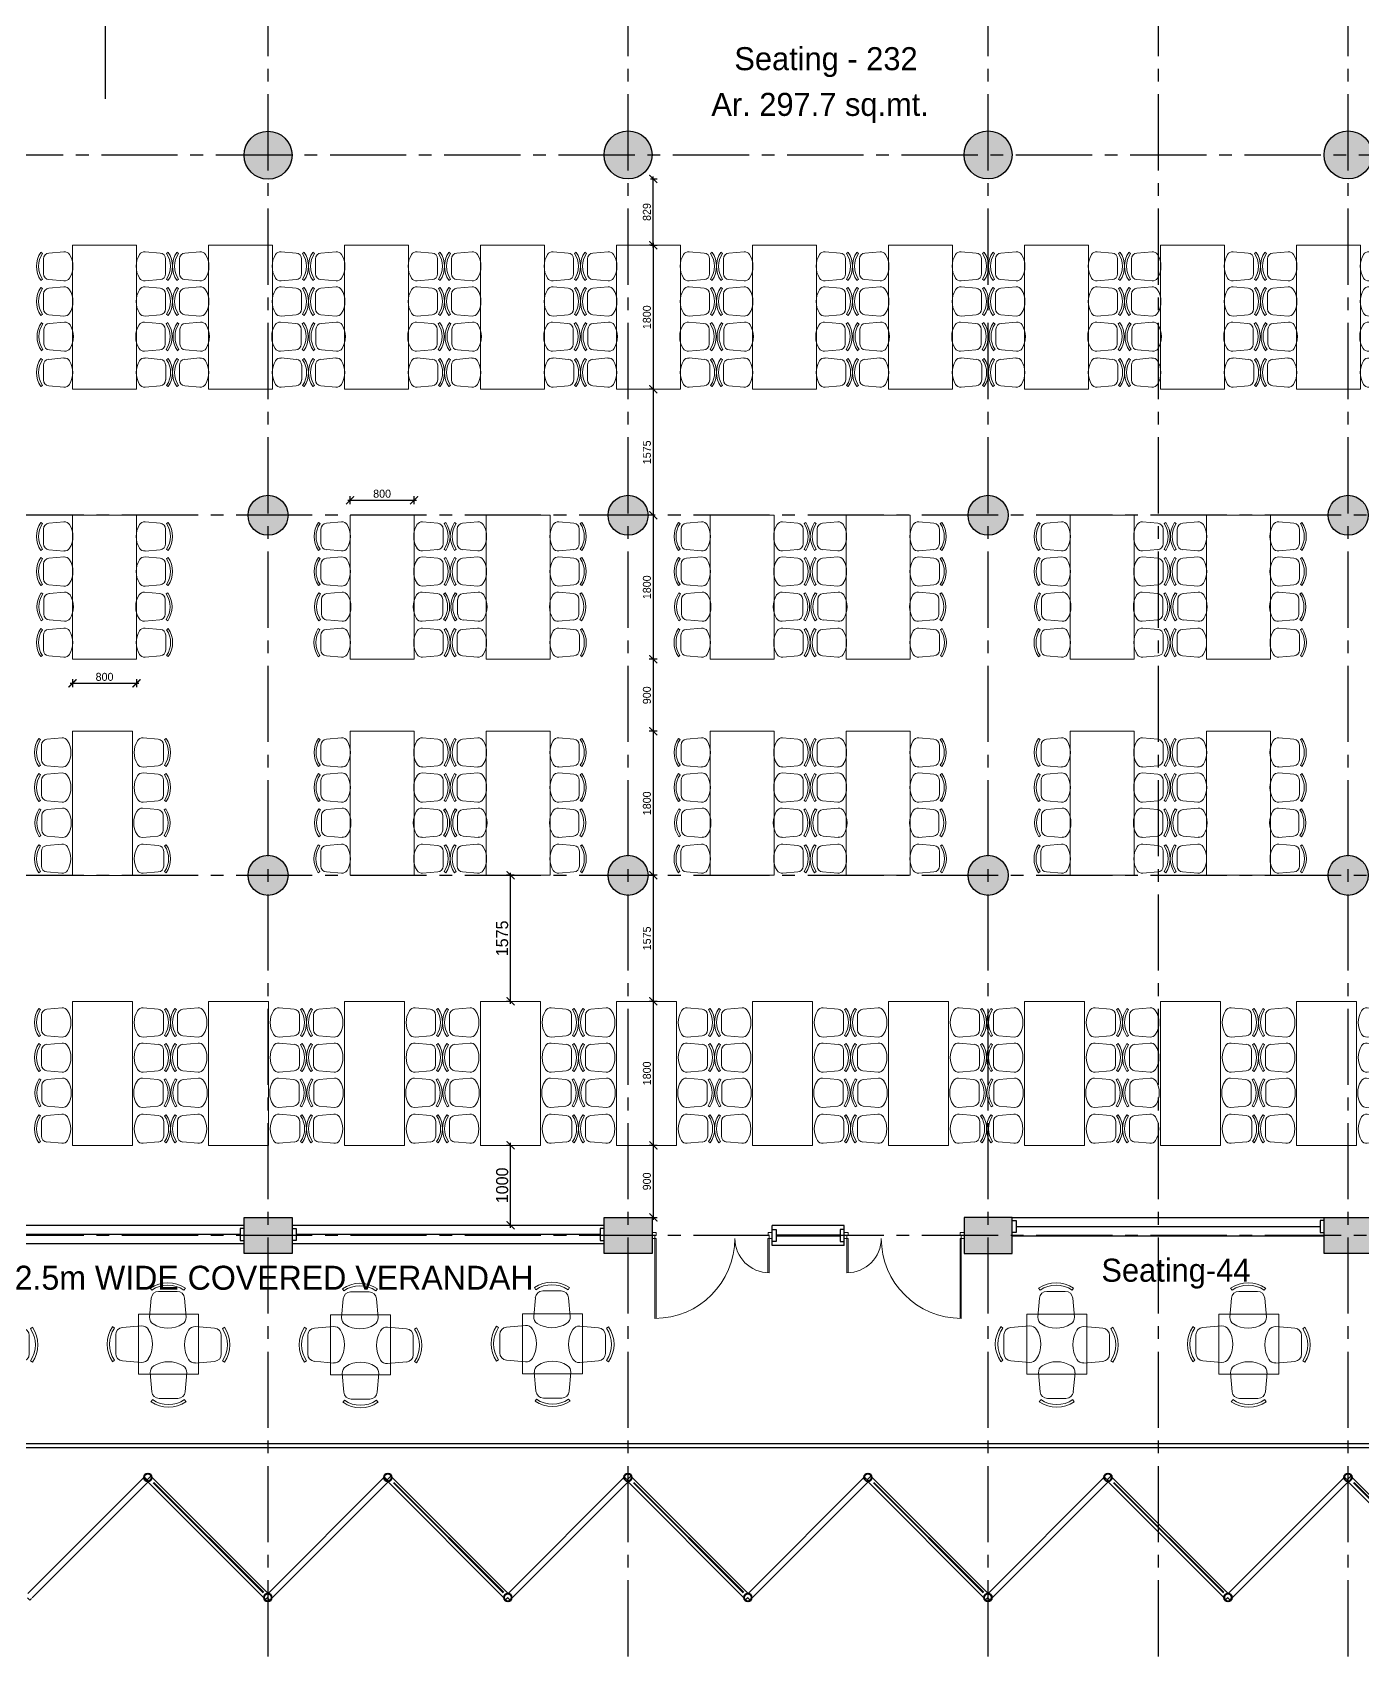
# Model space of a CAD drawing. Header units: millimetres. Extents: x -276609 to 1081398, y -453808 to 472098.
# Drawn here: x 1028407 to 1045031, y -85693 to -65396 of the extents above; entities that cross this region are included whole.
import ezdxf

# ---------------------------------------------------------------- set-up
doc = ezdxf.new("R2010")
doc.units = ezdxf.units.MM
doc.header["$MEASUREMENT"] = 0
doc.linetypes.add('CENTER2', pattern=[28.575, 19.05, -3.175, 3.175, -3.175])
doc.layers.add('A-Anno-Grid Lines', color=7, linetype='Continuous', true_color=0xbbc3bd)
for name, color, linetype, lineweight in [('A-Detail Lines', 241, 'Continuous', 25), ('A-Door', 4, 'Continuous', 9), ('A-WIN', 5, 'Continuous', 25), ('S-Concrete', 40, 'Continuous', 25), ('SHADE SCREEN', 171, 'Continuous', 15)]:
    doc.layers.add(name, color=color, linetype=linetype, lineweight=lineweight)
for name, color, linetype in [('A-Railing', 4, 'Continuous'), ('A-Window', 4, 'Continuous'), ('AREA', 7, 'Continuous'), ('S-Conc Patt', 9, 'Continuous'), ('SHADING COLUMNS', 210, 'Continuous'), ('text', 252, 'Continuous')]:
    doc.layers.add(name, color=color, linetype=linetype)
doc.layers.add('I-Furniture', color=7, linetype='Continuous', lineweight=20, true_color=0xb35900)
doc.styles.get("Standard").update_dxf_attribs({"font": ''})
doc.styles.get('Standard').set_extended_font_data('Gill Sans MT')
doc.dimstyles.new('IIITD_WD_M @ 100', dxfattribs={"dimscale": 100, "dimtxt": 1, "dimasz": 1, "dimexe": 0.5, "dimexo": 0.25, "dimgap": 0.3, "dimtad": 1, "dimdec": 0, "dimrnd": 1, "dimzin": 0, "dimdsep": 46, "dimtxsty": 'Standard', "dimblk": 'ARCHTICK', "dimcen": 0.2, "dimdle": 0.3, "dimclrd": 256, "dimclre": 256, "dimclrt": 256, "dimadec": 0, "dimazin": 0, "dimtfac": 1, "dimtdec": 0, "dimtofl": 0, "dimtmove": 0, "dimatfit": 0, "dimfxl": 0.5, "dimfxlon": 1, "dimtolj": 1, "dimtzin": 0, "dimlwd": -1, "dimlwe": -1, "dimarcsym": 0})

# ---------------------------------------------------------------- blocks, each defined once
blk = doc.blocks.new('Round Bar - 3_-44-4 First Floor Lvl')
at = {"layer": 'A-WIN'}
for p, q in [((-1035, -37), (-1035, 25)), ((1026, 38), (-1023, 38)), ((1026, 38), (-1023, 38)), ((1027, 38), (1026, 38)), ((1027, 38), (1026, 38)), ((1064, 38), (1038, 38)), ((1064, 38), (1038, 38)), ((1064, 38), (1064, -3)), ((-1027, -38), (-1026, -38)), ((-1027, -38), (-1026, -38)), ((-1026, -38), (1023, -38)), ((-1026, -38), (1023, -38))]:
    blk.add_line(p, q, dxfattribs=at)
blk = doc.blocks.new('Round Bar - 3_-159-4 First Floor Lvl')
at = {"layer": 'A-WIN'}
for p, q in [((-1051, -27), (-1051, 38)), ((-1038, 38), (-1051, 38)), ((-1038, 38), (-1051, 38)), ((-1026, 38), (-1027, 38)), ((-1026, 38), (-1027, 38)), ((1023, 38), (-1026, 38)), ((1023, 38), (-1026, 38)), ((1057, 1), (1057, -38)), ((-1023, -38), (1026, -38)), ((-1023, -38), (1026, -38)), ((1026, -38), (1027, -38)), ((1026, -38), (1027, -38)), ((1038, -38), (1057, -38)), ((1038, -38), (1057, -38))]:
    blk.add_line(p, q, dxfattribs=at)
blk = doc.blocks.new('grd din')
at = {"layer": 'A-Anno-Grid Lines', "linetype": 'CENTER2', "ltscale": 50}
for p, q in [((486784, 152996), (486784, 180371)), ((488814, 133526), (488814, 179267)), ((493314, 133526), (493314, 179267)), ((497814, 133526), (497814, 179267)), ((499944, 133526), (499944, 179267)), ((502314, 133526), (502314, 179267)), ((520545, 152289), (470258, 152289)), ((516514, 147789), (471659, 147789)), ((516514, 143289), (471659, 143289)), ((516514, 138789), (471659, 138789))]:
    blk.add_line(p, q, dxfattribs=at)
blk = doc.blocks.new('w8')
at = {"layer": 'A-Window', "color": 2, "lineweight": 30}
blk.add_line((484324, 139289), (484324, 142939), dxfattribs=at)
at = {"layer": 'A-Window'}
for points in [[(484209, 139239), (484209, 142989)], [(484399, 142989), (484399, 142939), (484249, 142939), (484249, 142989)], [(484439, 139239), (484439, 142989)], [(484399, 139239), (484399, 139289), (484249, 139289), (484249, 139239)]]:
    blk.add_lwpolyline(points, dxfattribs=at)
blk = doc.blocks.new('w4')
at = {"layer": 'A-Window', "color": 2, "lineweight": 30}
blk.add_line((484324, 147974), (484324, 151774), dxfattribs=at)
at = {"layer": 'A-Window'}
for points in [[(484209, 147924), (484209, 151824)], [(484399, 151824), (484399, 151774), (484249, 151774), (484249, 151824)], [(484439, 147924), (484439, 151824)], [(484399, 147924), (484399, 147974), (484249, 147974), (484249, 147924)]]:
    blk.add_lwpolyline(points, dxfattribs=at)
blk = doc.blocks.new('Big Door Garbage')
at = {"layer": 'A-Door', "color": 5, "lineweight": 18}
for p, q in [((-12550, 128778), (-12500, 128778)), ((-12550, 128703), (-12550, 128778)), ((-12550, 128703), (-12515, 128703)), ((-12515, 128738), (-12500, 128738)), ((-12515, 128703), (-12515, 128738)), ((-12515, 128703), (-12515, 128273)), ((-12499, 128703), (-12515, 128703)), ((-12500, 128778), (-12500, 128738)), ((-12499, 128703), (-12499, 128273)), ((-11101, 128703), (-11101, 127703)), ((-11101, 128703), (-11085, 128703)), ((-11100, 128778), (-11100, 128738)), ((-11050, 128778), (-11100, 128778)), ((-11085, 128738), (-11100, 128738)), ((-11085, 128703), (-11085, 128738)), ((-11050, 128703), (-11085, 128703)), ((-11085, 128703), (-11085, 127703)), ((-11050, 128703), (-11050, 128778))]:
    blk.add_line(p, q, dxfattribs=at)
at = {"layer": 'A-Door', "lineweight": 18}
for centre, radius, start, end in [((-12515, 128703), 430, 270, 0), ((-11085, 128703), 1000, 180, 270)]:
    blk.add_arc(centre, radius, start, end, dxfattribs=at)
blk = doc.blocks.new('dw1')
at = {"layer": 'A-Window'}
for p, q in [((495114, 138664), (495114, 138914)), ((496014, 138664), (496014, 138914))]:
    blk.add_line(p, q, dxfattribs=at)
at = {"layer": 'A-Window', "color": 2, "lineweight": 60}
blk.add_line((495964, 138789), (495164, 138789), dxfattribs=at)
at = {"layer": 'A-Window'}
for points in [[(496014, 138914), (495114, 138914)], [(495114, 138864), (495164, 138864), (495164, 138714), (495114, 138714)], [(496014, 138864), (495964, 138864), (495964, 138714), (496014, 138714)], [(496014, 138664), (495114, 138664)]]:
    blk.add_lwpolyline(points, dxfattribs=at)
at = {"layer": 'A-Detail Lines', "xscale": -1}
blk.add_blockref('Big Door Garbage', (482564, 10049), dxfattribs=at)
at = {"layer": 'A-Detail Lines'}
blk.add_blockref('Big Door Garbage', (508564, 10049), dxfattribs=at)
blk = doc.blocks.new('ergrthyjty')
at = {"layer": 'S-Conc Patt'}
for points in [[(485606, 82068, 1), (485006, 82068, 1)], [(490106, 82072, 1), (489506, 82072, 1)], [(494606, 82072, 1), (494006, 82072, 1)], [(499106, 82072, 1), (498506, 82072, 1)], [(485556, 77568, 1), (485056, 77568, 1)], [(490056, 77568, 1), (489556, 77568, 1)], [(494556, 77568, 1), (494056, 77568, 1)], [(499056, 77568, 1), (498556, 77568, 1)], [(485556, 73068, 1), (485056, 73068, 1)], [(490056, 73068, 1), (489556, 73068, 1)], [(494556, 73068, 1), (494056, 73068, 1)], [(499056, 73068, 1), (498556, 73068, 1)], [(485606, 68343), (485606, 68793), (485006, 68793), (485006, 68343)], [(490106, 68343), (490106, 68793), (489506, 68793), (489506, 68343)], [(494006, 68343), (494006, 68793), (494606, 68793), (494606, 68343)], [(499106, 68343), (499106, 68793), (498506, 68793), (498506, 68343)]]:
    blk.add_hatch(color=8, dxfattribs=at).paths.add_polyline_path(points)
at = {"layer": 'S-Concrete'}
for points in [[(485606, 68793), (485606, 68343), (485006, 68343), (485006, 68793)], [(490106, 68793), (490106, 68343), (489506, 68343), (489506, 68793)], [(494006, 68793), (494006, 68343), (494606, 68343), (494606, 68793)], [(499106, 68793), (499106, 68343), (498506, 68343), (498506, 68793)]]:
    blk.add_lwpolyline(points, close=True, dxfattribs=at)
for centre, radius in [((485306, 82068), 300), ((489806, 82072), 300), ((494306, 82072), 300), ((498806, 82072), 300), ((485306, 77568), 250), ((489806, 77568), 250), ((494306, 77568), 250), ((498806, 77568), 250), ((485306, 73068), 250), ((489806, 73068), 250), ((494306, 73068), 250), ((498806, 73068), 250)]:
    blk.add_circle(centre, radius, dxfattribs=at)
blk = doc.blocks.new('Pipe-Column - Pipe3-1_2STD-50-2 GL')
at = {"layer": 'S-Concrete', "lineweight": 35}
for radius, start, end in [(50.8, 0, 180), (45.1, 0, 180), (45.1, 180, 0), (50.8, 180, 360)]:
    blk.add_arc((0, 0), radius, start, end, dxfattribs=at)
blk = doc.blocks.new('TRGHT4')
at = {"layer": 'SHADING COLUMNS'}
for p in [(405181, -146087), (408181, -146087), (411181, -146087), (414181, -146087), (417181, -146087), (420181, -146087), (406681, -147587), (409681, -147587), (412681, -147587), (415681, -147587), (418681, -147587)]:
    blk.add_blockref('Pipe-Column - Pipe3-1_2STD-50-2 GL', p, dxfattribs=at)
blk = doc.blocks.new('chair1')
at = {"layer": 'I-Furniture'}
for p, q in [((-320, 228), (-84, 207)), ((16, 201), (42, 219)), ((1, 115), (1, -115)), ((16, -201), (42, -219)), ((-320, -228), (-84, -207))]:
    blk.add_line(p, q, dxfattribs=at)
for centre, radius, start, end in [((-328, 135), 92.9, 85.0303, 148.407), ((-92, 115), 92.9, 0, 85.0303), ((-278, 0), 387, 325.6197, 34.3803), ((-108, 0), 351, 148.407, 211.593), ((-278, 0), 356, 325.6197, 34.3803), ((-328, -135), 92.9, 211.593, 274.9697), ((-92, -115), 92.9, 274.9697, 0)]:
    blk.add_arc(centre, radius, start, end, dxfattribs=at)
blk = doc.blocks.new('wegegt')
at = {"layer": 'I-Furniture'}
blk.add_lwpolyline([(489413, 140432), (490163, 140432), (490163, 141182), (489413, 141182)], close=True, dxfattribs=at)
for p, rotation in [((489780, 141466), 90), ((489129, 140807), 180)]:
    blk.add_blockref('chair1', p, dxfattribs=dict(at, rotation=rotation))
at = {"layer": 'I-Furniture', "xscale": -1}
for p, rotation in [((490447, 140799), 180), ((489788, 140129), 90)]:
    blk.add_blockref('chair1', p, dxfattribs=dict(at, rotation=rotation))
blk = doc.blocks.new('bench')
at = {"layer": 'I-Furniture'}
blk.add_lwpolyline([(808781, -110913), (808031, -110913), (808031, -109113), (808781, -109113)], close=True, dxfattribs=at)
at = {"layer": 'I-Furniture', "yscale": 0.8, "zscale": 0.8, "rotation": 180}
for p, xscale in [((807644, -109377), 0.8), ((809169, -109377), -0.8), ((807644, -109816), 0.8), ((809169, -109816), -0.8)]:
    blk.add_blockref('chair1', p, dxfattribs=dict(at, xscale=xscale))
at = {"layer": 'I-Furniture', "yscale": 0.8, "zscale": 0.8}
for p, xscale in [((807649, -110256), -0.8), ((809163, -110256), 0.8), ((807643, -110705), -0.8), ((809170, -110705), 0.8)]:
    blk.add_blockref('chair1', p, dxfattribs=dict(at, xscale=xscale))
blk = doc.blocks.new('_ArchTick')
at = {"color": 0, "linetype": 'ByBlock', "const_width": 0.15}
blk.add_lwpolyline([(-0.5, -0.5), (0.5, 0.5)], dxfattribs=at)
blk = doc.blocks.new('*D547')
at = {"layer": 'A-Detail Lines', "transparency": 16777216}
for p, q in [((1034383, -79305), (1034333, -79305)), ((1034383, -80335), (1034383, -79275)), ((1034383, -80305), (1034333, -80305))]:
    blk.add_line(p, q, dxfattribs=at)
at = {"layer": 'A-Detail Lines', "transparency": 16777216, "xscale": 100, "yscale": 100, "zscale": 100}
for p, rotation in [((1034383, -79305), 90), ((1034383, -80305), 270)]:
    blk.add_blockref('_ArchTick', p, dxfattribs=dict(at, rotation=rotation))
at = {"layer": 'A-Detail Lines', "transparency": 16777216, "insert": (1034278, -79805), "char_height": 150, "attachment_point": 5, "rotation": 90}
blk.add_mtext('\\A1;1000', dxfattribs=at)
blk = doc.blocks.new('*D548')
at = {"layer": 'A-Detail Lines', "transparency": 16777216}
for p, q in [((1034383, -77535), (1034383, -75900)), ((1034426, -75930), (1034333, -75930)), ((1034383, -77505), (1034333, -77505))]:
    blk.add_line(p, q, dxfattribs=at)
at = {"layer": 'A-Detail Lines', "transparency": 16777216, "xscale": 100, "yscale": 100, "zscale": 100}
for p, rotation in [((1034383, -75930), 90), ((1034383, -77505), 270)]:
    blk.add_blockref('_ArchTick', p, dxfattribs=dict(at, rotation=rotation))
at = {"layer": 'A-Detail Lines', "transparency": 16777216, "insert": (1034278, -76718), "char_height": 150, "attachment_point": 5, "rotation": 90}
blk.add_mtext('\\A1;1575', dxfattribs=at)
blk = doc.blocks.new('*D551')
at = {"layer": 'A-Detail Lines', "transparency": 16777216}
for p, q in [((1028878, -73530), (1029738, -73530)), ((1028908, -73480), (1028908, -73580)), ((1029708, -73480), (1029708, -73580))]:
    blk.add_line(p, q, dxfattribs=at)
at = {"layer": 'A-Detail Lines', "transparency": 16777216, "xscale": 100, "yscale": 100, "zscale": 100, "rotation": 180}
blk.add_blockref('_ArchTick', (1028908, -73530), dxfattribs=at)
at = {"layer": 'A-Detail Lines', "transparency": 16777216, "xscale": 100, "yscale": 100, "zscale": 100}
blk.add_blockref('_ArchTick', (1029708, -73530), dxfattribs=at)
at = {"layer": 'A-Detail Lines', "transparency": 16777216, "insert": (1029308, -73450), "char_height": 100, "attachment_point": 5}
blk.add_mtext('\\A1;800', dxfattribs=at)
blk = doc.blocks.new('d')
at = {"layer": 'I-Furniture'}
blk.add_lwpolyline([(1033177, -73230), (1032377, -73230), (1032377, -71430), (1033177, -71430)], close=True, dxfattribs=at)
at = {"layer": 'I-Furniture', "yscale": 0.8, "zscale": 0.8, "rotation": 180}
for p, xscale in [((1032014, -71694), 0.8), ((1033539, -71694), -0.8), ((1032014, -72133), 0.8), ((1033539, -72133), -0.8)]:
    blk.add_blockref('chair1', p, dxfattribs=dict(at, xscale=xscale))
at = {"layer": 'I-Furniture', "yscale": 0.8, "zscale": 0.8}
for p, xscale in [((1032020, -72573), -0.8), ((1033534, -72573), 0.8), ((1032013, -73022), -0.8), ((1033540, -73022), 0.8)]:
    blk.add_blockref('chair1', p, dxfattribs=dict(at, xscale=xscale))
blk = doc.blocks.new('*D553')
at = {"layer": 'A-Detail Lines', "transparency": 16777216}
for p, q in [((1036132, -67226), (1036217, -67226)), ((1036167, -68085), (1036167, -67196)), ((1036132, -68055), (1036217, -68055))]:
    blk.add_line(p, q, dxfattribs=at)
at = {"layer": 'A-Detail Lines', "transparency": 16777216, "xscale": 100, "yscale": 100, "zscale": 100}
for p, rotation in [((1036167, -67226), 90), ((1036167, -68055), 270)]:
    blk.add_blockref('_ArchTick', p, dxfattribs=dict(at, rotation=rotation))
at = {"layer": 'A-Detail Lines', "transparency": 16777216, "insert": (1036087, -67640), "char_height": 100, "attachment_point": 5, "rotation": 90}
blk.add_mtext('\\A1;829', dxfattribs=at)
blk = doc.blocks.new('*D554')
at = {"layer": 'A-Detail Lines', "transparency": 16777216}
for p, q in [((1036167, -68055), (1036117, -68055)), ((1036167, -68025), (1036167, -69885)), ((1036167, -69855), (1036117, -69855))]:
    blk.add_line(p, q, dxfattribs=at)
at = {"layer": 'A-Detail Lines', "transparency": 16777216, "xscale": 100, "yscale": 100, "zscale": 100}
for p, rotation in [((1036167, -68055), 90), ((1036167, -69855), 270)]:
    blk.add_blockref('_ArchTick', p, dxfattribs=dict(at, rotation=rotation))
at = {"layer": 'A-Detail Lines', "transparency": 16777216, "insert": (1036087, -68955), "char_height": 100, "attachment_point": 5, "rotation": 90}
blk.add_mtext('\\A1;1800', dxfattribs=at)
blk = doc.blocks.new('*D555')
at = {"layer": 'A-Detail Lines', "transparency": 16777216}
for p, q in [((1036167, -69855), (1036117, -69855)), ((1036167, -69825), (1036167, -71460)), ((1036167, -71430), (1036117, -71430))]:
    blk.add_line(p, q, dxfattribs=at)
at = {"layer": 'A-Detail Lines', "transparency": 16777216, "xscale": 100, "yscale": 100, "zscale": 100}
for p, rotation in [((1036167, -69855), 90), ((1036167, -71430), 270)]:
    blk.add_blockref('_ArchTick', p, dxfattribs=dict(at, rotation=rotation))
at = {"layer": 'A-Detail Lines', "transparency": 16777216, "insert": (1036087, -70643), "char_height": 100, "attachment_point": 5, "rotation": 90}
blk.add_mtext('\\A1;1575', dxfattribs=at)
blk = doc.blocks.new('*D556')
at = {"layer": 'A-Detail Lines', "transparency": 16777216}
for p, q in [((1036167, -71430), (1036117, -71430)), ((1036167, -71400), (1036167, -73260)), ((1036217, -73230), (1036117, -73230))]:
    blk.add_line(p, q, dxfattribs=at)
at = {"layer": 'A-Detail Lines', "transparency": 16777216, "xscale": 100, "yscale": 100, "zscale": 100}
for p, rotation in [((1036167, -71430), 90), ((1036167, -73230), 270)]:
    blk.add_blockref('_ArchTick', p, dxfattribs=dict(at, rotation=rotation))
at = {"layer": 'A-Detail Lines', "transparency": 16777216, "insert": (1036087, -72330), "char_height": 100, "attachment_point": 5, "rotation": 90}
blk.add_mtext('\\A1;1800', dxfattribs=at)
blk = doc.blocks.new('*D557')
at = {"layer": 'A-Detail Lines', "transparency": 16777216}
for p, q in [((1036217, -73230), (1036117, -73230)), ((1036167, -73200), (1036167, -74160)), ((1036217, -74130), (1036117, -74130))]:
    blk.add_line(p, q, dxfattribs=at)
at = {"layer": 'A-Detail Lines', "transparency": 16777216, "xscale": 100, "yscale": 100, "zscale": 100}
for p, rotation in [((1036167, -73230), 90), ((1036167, -74130), 270)]:
    blk.add_blockref('_ArchTick', p, dxfattribs=dict(at, rotation=rotation))
at = {"layer": 'A-Detail Lines', "transparency": 16777216, "insert": (1036087, -73680), "char_height": 100, "attachment_point": 5, "rotation": 90}
blk.add_mtext('\\A1;900', dxfattribs=at)
blk = doc.blocks.new('*D558')
at = {"layer": 'A-Detail Lines', "transparency": 16777216}
for p, q in [((1036217, -74130), (1036117, -74130)), ((1036167, -74100), (1036167, -75960)), ((1036217, -75930), (1036117, -75930))]:
    blk.add_line(p, q, dxfattribs=at)
at = {"layer": 'A-Detail Lines', "transparency": 16777216, "xscale": 100, "yscale": 100, "zscale": 100}
for p, rotation in [((1036167, -74130), 90), ((1036167, -75930), 270)]:
    blk.add_blockref('_ArchTick', p, dxfattribs=dict(at, rotation=rotation))
at = {"layer": 'A-Detail Lines', "transparency": 16777216, "insert": (1036087, -75030), "char_height": 100, "attachment_point": 5, "rotation": 90}
blk.add_mtext('\\A1;1800', dxfattribs=at)
blk = doc.blocks.new('*D559')
at = {"layer": 'A-Detail Lines', "transparency": 16777216}
for p, q in [((1036167, -75900), (1036167, -77535)), ((1036217, -75930), (1036117, -75930)), ((1036217, -77505), (1036117, -77505))]:
    blk.add_line(p, q, dxfattribs=at)
at = {"layer": 'A-Detail Lines', "transparency": 16777216, "xscale": 100, "yscale": 100, "zscale": 100}
for p, rotation in [((1036167, -75930), 90), ((1036167, -77505), 270)]:
    blk.add_blockref('_ArchTick', p, dxfattribs=dict(at, rotation=rotation))
at = {"layer": 'A-Detail Lines', "transparency": 16777216, "insert": (1036087, -76718), "char_height": 100, "attachment_point": 5, "rotation": 90}
blk.add_mtext('\\A1;1575', dxfattribs=at)
blk = doc.blocks.new('*D560')
at = {"layer": 'A-Detail Lines', "transparency": 16777216}
for p, q in [((1036217, -77505), (1036117, -77505)), ((1036167, -77475), (1036167, -79335)), ((1036217, -79305), (1036117, -79305))]:
    blk.add_line(p, q, dxfattribs=at)
at = {"layer": 'A-Detail Lines', "transparency": 16777216, "xscale": 100, "yscale": 100, "zscale": 100}
for p, rotation in [((1036167, -77505), 90), ((1036167, -79305), 270)]:
    blk.add_blockref('_ArchTick', p, dxfattribs=dict(at, rotation=rotation))
at = {"layer": 'A-Detail Lines', "transparency": 16777216, "insert": (1036087, -78405), "char_height": 100, "attachment_point": 5, "rotation": 90}
blk.add_mtext('\\A1;1800', dxfattribs=at)
blk = doc.blocks.new('*D561')
at = {"layer": 'A-Detail Lines', "transparency": 16777216}
for p, q in [((1036217, -79305), (1036117, -79305)), ((1036167, -79275), (1036167, -80235)), ((1036167, -80205), (1036217, -80205))]:
    blk.add_line(p, q, dxfattribs=at)
at = {"layer": 'A-Detail Lines', "transparency": 16777216, "xscale": 100, "yscale": 100, "zscale": 100}
for p, rotation in [((1036167, -79305), 90), ((1036167, -80205), 270)]:
    blk.add_blockref('_ArchTick', p, dxfattribs=dict(at, rotation=rotation))
at = {"layer": 'A-Detail Lines', "transparency": 16777216, "insert": (1036087, -79755), "char_height": 100, "attachment_point": 5, "rotation": 90}
blk.add_mtext('\\A1;900', dxfattribs=at)
blk = doc.blocks.new('*D562')
at = {"layer": 'A-Detail Lines', "transparency": 16777216}
for p, q in [((1032347, -71241), (1033207, -71241)), ((1032377, -71291), (1032377, -71191)), ((1033177, -71291), (1033177, -71191))]:
    blk.add_line(p, q, dxfattribs=at)
at = {"layer": 'A-Detail Lines', "transparency": 16777216, "xscale": 100, "yscale": 100, "zscale": 100, "rotation": 180}
blk.add_blockref('_ArchTick', (1032377, -71241), dxfattribs=at)
at = {"layer": 'A-Detail Lines', "transparency": 16777216, "xscale": 100, "yscale": 100, "zscale": 100}
blk.add_blockref('_ArchTick', (1033177, -71241), dxfattribs=at)
at = {"layer": 'A-Detail Lines', "transparency": 16777216, "insert": (1032777, -71161), "char_height": 100, "attachment_point": 5}
blk.add_mtext('\\A1;800', dxfattribs=at)

msp = doc.modelspace()

# ---------------------------------------------------------------- linework, layer by layer
at = {"layer": 'A-Railing'}
for p, q in [((1024151.3, -83080.3), (1052001.3, -83080.3)), ((1024201.3, -83030.3), (1051951.3, -83030.3))]:
    msp.add_line(p, q, dxfattribs=at)
at = {"layer": 'I-Furniture'}
msp.add_lwpolyline([(1029707.8, -73230.3), (1028907.8, -73230.3), (1028907.8, -71430.3), (1029707.8, -71430.3)], close=True, dxfattribs=at)
at = {"layer": 'SHADE SCREEN', "lineweight": 35}
for p, q in [((1029917.8, -83524.2), (1031291.6, -84898)), ((1031298.6, -84890.9), (1029924.8, -83517.1)), ((1032917.8, -83524.2), (1034291.6, -84898)), ((1034298.6, -84890.9), (1032924.8, -83517.1)), ((1035917.8, -83524.2), (1037291.6, -84898)), ((1037298.6, -84890.9), (1035924.8, -83517.1)), ((1038917.8, -83524.2), (1040291.6, -84898)), ((1040298.6, -84890.9), (1038924.8, -83517.1)), ((1041917.8, -83524.2), (1043291.6, -84898)), ((1043298.6, -84890.9), (1041924.8, -83517.1)), ((1044917.8, -83524.2), (1046291.6, -84898)), ((1046298.6, -84890.9), (1044924.8, -83517.1))]:
    msp.add_line(p, q, dxfattribs=at)

# ---------------------------------------------------------------- block references
at = {"layer": 'A-Anno-Grid Lines'}
msp.add_blockref('grd din', (542537.4, -219219.5), dxfattribs=at)
at = {"layer": 'A-Detail Lines'}
for name, p in [('d', (-3468.8, 3375.3)), ('d', (-1768.9, 3375.3)), ('d', (-69, 3375.3)), ('d', (1630.9, 3375.3)), ('d', (3330.7, 3375.3)), ('d', (5030.6, 3375.3)), ('d', (6730.5, 3375.3)), ('d', (8430.4, 3375.3)), ('d', (10130.2, 3375.3)), ('d', (11830.1, 3375.3)), ('d', (0, 0)), ('d', (1702.4, 0)), ('d', (4500, 0)), ('d', (6202.4, 0)), ('d', (9000, 0)), ('d', (10702.4, 0)), ('bench', (220876.4, 34982.9)), ('d', (0, -2700)), ('d', (1702.4, -2700)), ('d', (4500, -2700)), ('d', (6202.4, -2700)), ('d', (9000, -2700)), ('d', (10702.4, -2700)), ('bench', (220876.4, 31608)), ('bench', (222576.2, 31608)), ('bench', (224276.1, 31608)), ('bench', (225976, 31608)), ('bench', (227675.9, 31608)), ('bench', (229375.7, 31608)), ('bench', (231075.6, 31608)), ('bench', (232775.5, 31608)), ('bench', (234475.4, 31608)), ('bench', (236175.2, 31608))]:
    msp.add_blockref(name, p, dxfattribs=at)
at = {"layer": 'A-Door'}
msp.add_blockref('dw1', (542537.4, -219219.5), dxfattribs=at)
at = {"layer": 'A-Window', "rotation": 90}
for name, p in [('w8', (1170290.5, -564744.1)), ('w4', (1183475.5, -564744.1))]:
    msp.add_blockref(name, p, dxfattribs=at)
at = {"layer": 'A-Window', "xscale": -1, "rotation": 270}
msp.add_blockref('w4', (892727, -564644.1), dxfattribs=at)
at = {"layer": 'I-Furniture', "yscale": 0.8, "zscale": 0.8, "rotation": 180}
for p, xscale in [((1028545.3, -71694.3), 0.8), ((1030070.4, -71694.3), -0.8), ((1028545.3, -72133.3), 0.8), ((1030070.4, -72133.3), -0.8)]:
    msp.add_blockref('chair1', p, dxfattribs=dict(at, xscale=xscale))
at = {"layer": 'I-Furniture', "yscale": 0.8, "zscale": 0.8}
for p, xscale in [((1028550.8, -72572.8), -0.8), ((1030064.9, -72572.8), 0.8), ((1028544, -73021.7), -0.8), ((1030071.7, -73021.7), 0.8)]:
    msp.add_blockref('chair1', p, dxfattribs=dict(at, xscale=xscale))
at = {"layer": 'I-Furniture'}
for p in [(537919.3, -222596.3), (540319.3, -222596.3), (542719.2, -222604), (545119.7, -222590.6), (551421.7, -222596.3), (553821.7, -222596.3)]:
    msp.add_blockref('wegegt', p, dxfattribs=at)
at = {"layer": 'S-Concrete'}
for name, p in [('ergrthyjty', (546045.1, -148998)), ('TRGHT4', (624668.2, 62631.8))]:
    msp.add_blockref(name, p, dxfattribs=at)
at = {"layer": 'SHADE SCREEN', "rotation": 224.9999999994749}
for p in [(1029101.3, -84207.7), (1032101.3, -84207.7), (1035101.3, -84207.7), (1038101.3, -84207.7), (1041101.3, -84207.7), (1044101.3, -84207.7)]:
    msp.add_blockref('Round Bar - 3_-44-4 First Floor Lvl', p, dxfattribs=at)
at = {"layer": 'SHADE SCREEN', "lineweight": 35, "rotation": 315.0000000005251}
for p in [(1030601.3, -84207.7), (1033601.3, -84207.7), (1036601.3, -84207.7), (1039601.3, -84207.7), (1042601.3, -84207.7), (1045601.3, -84207.7)]:
    msp.add_blockref('Round Bar - 3_-159-4 First Floor Lvl', p, dxfattribs=at)

# ---------------------------------------------------------------- texts
at = {"layer": 'AREA', "insert": (1036892.6, -66150.6), "char_height": 288, "width": 6203.897, "attachment_point": 1}
msp.add_mtext('{\\fCentury Gothic|b0|i0|c0|p34;Ar. 297.7 sq.mt.}', dxfattribs=at)
at = {"layer": 'text', "attachment_point": 1}
for s, insert, char_height in [('{\\fCentury Gothic|b0|i0|c0|p34;Seating - 232}', (1037179.7, -65579.5), 288), ('{\\fCentury Gothic|b0|i0|c0|p34;2.5m WIDE COVERED VERANDAH}', (1028184.6, -80809.3), 300)]:
    msp.add_mtext(s, dxfattribs=dict(at, insert=insert, char_height=char_height))
at = {"layer": 'text', "insert": (1041767.4, -80721.2), "char_height": 288, "width": 6203.897, "attachment_point": 1}
msp.add_mtext('{\\fCentury Gothic|b0|i0|c0|p34;Seating-44}', dxfattribs=at)

# ---------------------------------------------------------------- dimensions: what is measured, and where the dimension line sits
at = {"layer": 'A-Detail Lines'}
for base, p1, p2, picture, middle in [((1036166.7607, -67225.5253), (1036107.3377, -68054.9956), (1036107.3377, -67225.5253), '*D553', (1036086.7607, -67640.2605)), ((1036166.8, -69855), (1036166.8, -68055), (1036166.8, -69855), '*D554', (1036086.8, -68955))]:
    dim = msp.add_linear_dim(base=base, p1=p1, p2=p2, angle=90, dimstyle='IIITD_WD_M @ 100', dxfattribs=at)
    dim.commit()
    dim.dimension.update_dxf_attribs({"geometry": picture, "text_midpoint": middle})
for base, p1, p2, override, picture, middle in [((1036166.8, -71430.3), (1036166.8, -69855), (1036166.8, -71430.3), {"dimtmove": 1}, '*D555', (1036086.8, -70642.7)), ((1036166.8, -73230.3), (1036166.8, -71430.3), (1036876.6, -73230.3), {"dimtmove": 1}, '*D556', (1036086.8, -72330.3)), ((1036166.8, -74130.3), (1036876.6, -73230.3), (1036876.6, -74130.3), {"dimtmove": 1}, '*D557', (1036086.8, -73680.3)), ((1036166.8, -75930.3), (1036876.6, -74130.3), (1036876.6, -75930.3), {"dimtmove": 1}, '*D558', (1036086.8, -75030.3)), ((1034382.8, -75930.3), (1034382.8, -77505.2), (1034451.5, -75930.3), {"dimtxt": 1.5}, '*D548', (1034277.8, -76717.7)), ((1036166.8, -77505.2), (1036876.6, -75930.3), (1036457.3, -77505.2), {"dimtmove": 1}, '*D559', (1036086.8, -76717.7)), ((1036166.8, -79305.2), (1036457.3, -77505.2), (1036457.3, -79305.2), {"dimtmove": 1}, '*D560', (1036086.8, -78405.2)), ((1034382.8, -79305.2), (1034382.8, -80305.3), (1034382.8, -79305.2), {"dimtxt": 1.5}, '*D547', (1034277.8, -79805.2)), ((1036166.8, -80205.3), (1036457.3, -79305.2), (1036151.3, -80205.3), {"dimtmove": 1}, '*D561', (1036086.8, -79755.2))]:
    dim = msp.add_linear_dim(base=base, p1=p1, p2=p2, angle=90, dimstyle='IIITD_WD_M @ 100', override=override, dxfattribs=at)
    dim.commit()
    dim.dimension.update_dxf_attribs({"geometry": picture, "text_midpoint": middle})
for base, p1, p2, picture, middle in [((1033176.6, -71241.4), (1032376.6, -71430.3), (1033176.6, -71430.3), '*D562', (1032776.6, -71161.4)), ((1029707.8, -73529.5), (1028907.8, -73230.3), (1029707.8, -73230.3), '*D551', (1029307.8, -73449.5))]:
    dim = msp.add_linear_dim(base=base, p1=p1, p2=p2, dimstyle='IIITD_WD_M @ 100', dxfattribs=at)
    dim.commit()
    dim.dimension.update_dxf_attribs({"geometry": picture, "text_midpoint": middle})

doc.saveas('drawing.dxf')
